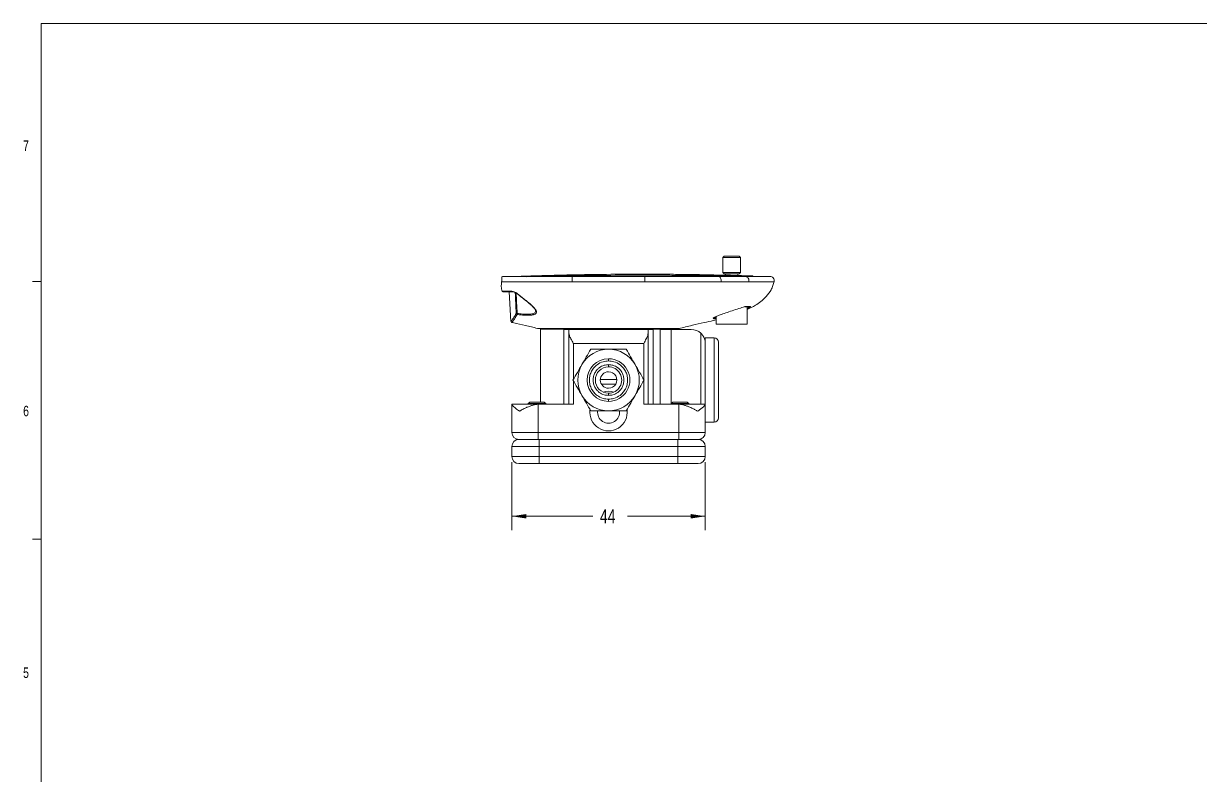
# Model space of a CAD drawing. Header units: millimetres. Extents: x 4 to 551, y 7 to 420.
# Drawn here: x 4.3 to 271.9, y 249.4 to 420.5 of the extents above; entities that cross this region are included whole.
import ezdxf

# ---------------------------------------------------------------- set-up
doc = ezdxf.new("R2010")
doc.units = ezdxf.units.MM
doc.styles.add('SLDTEXTSTYLE0', font='TXT', dxfattribs={"width": 0.75})
doc.dimstyles.new('SLDDIMSTYLE0', dxfattribs={"dimtxt": 3.175, "dimasz": 3.302, "dimexe": 0, "dimexo": 0.0625, "dimgap": 0.79375, "dimtad": 0, "dimtih": 1, "dimtoh": 1, "dimdec": 5, "dimrnd": 1e-09, "dimzin": 12, "dimdsep": 46, "dimtxsty": 'SLDTEXTSTYLE0', "dimsah": 1, "dimcen": 0.09, "dimadec": 0, "dimazin": 0, "dimtfac": 1, "dimtdec": 5, "dimtofl": 0, "dimtmove": 0, "dimatfit": 3, "dimfxl": 0, "dimfrac": 2, "dimtolj": 1, "dimtzin": 12, "dimarcsym": 0})

# ---------------------------------------------------------------- blocks, each defined once
blk = doc.blocks.new('*D7')
at = {"color": 7, "linetype": 'Continuous', "lineweight": 0}
for p, q in [((115.29, 320.7), (115.29, 305.21)), ((159.29, 320.7), (159.29, 305.21)), ((115.29, 308.39), (133.73, 308.39)), ((159.29, 308.39), (141.6, 308.39))]:
    blk.add_line(p, q, dxfattribs=at)
for points in [[(115.29, 308.39), (118.59, 307.88), (118.59, 308.89)], [(159.29, 308.39), (155.99, 308.89), (155.99, 307.88)]]:
    blk.add_solid(points, dxfattribs=at)
at = {"color": 7, "linetype": 'Continuous', "lineweight": 0, "insert": (135.32, 309.96), "char_height": 3.175, "attachment_point": 1, "style": 'SLDTEXTSTYLE0'}
blk.add_mtext('44', dxfattribs=at)

msp = doc.modelspace()

# ---------------------------------------------------------------- linework, layer by layer
at = {"color": 7, "linetype": 'Continuous', "lineweight": 0}
for p, q in [((8.277733, 420.458659), (550.777733, 420.458659)), ((8.277733, 420.458659), (8.277733, 9.958659)), ((8.277733, 361.798659), (6.277733, 361.798659)), ((8.277733, 303.158659), (6.277733, 303.158659))]:
    msp.add_line(p, q, dxfattribs=at)
at = {"color": 7, "linetype": 'Continuous', "lineweight": 15}
for p, q in [((163.588544, 367.551552), (163.288544, 367.251552)), ((163.288544, 367.251552), (163.288544, 363.851552)), ((166.693774, 367.251552), (163.288544, 367.251552)), ((163.588544, 367.551552), (166.48299, 367.551552)), ((166.48299, 367.551552), (166.988543, 367.551552)), ((167.288543, 367.251552), (166.693774, 367.251552)), ((167.288543, 367.251552), (166.988543, 367.551552)), ((167.288543, 363.851552), (167.288543, 367.251552)), ((112.998794, 362.627351), (112.913928, 361.008017)), ((112.999235, 362.635784), (112.998794, 362.627351)), ((118.592911, 362.951173), (118.600733, 362.877986)), ((163.288544, 363.851552), (163.588544, 363.551552)), ((163.288544, 363.851552), (167.288543, 363.851552)), ((166.988543, 363.551552), (163.588544, 363.551552)), ((163.888543, 363.551552), (163.888543, 363.214273)), ((166.688544, 363.140332), (166.688544, 363.551552)), ((166.988543, 363.551552), (167.288543, 363.851552)), ((174.934774, 361.74188), (174.936018, 361.743369)), ((114.717656, 359.451551), (115.070413, 352.720545)), ((168.788544, 352.051551), (168.788544, 356.051552)), ((161.788543, 353.841135), (161.788543, 352.051551)), ((121.788544, 351.115705), (121.788544, 350.951551)), ((121.788544, 351.115705), (121.788544, 334.371551)), ((121.788544, 350.951551), (137.288543, 350.951551)), ((127.147016, 333.871552), (127.147016, 350.871552)), ((128.288544, 350.871552), (127.147016, 350.871552)), ((128.288544, 350.009559), (128.288544, 350.871552)), ((128.288544, 350.871552), (146.288543, 350.871552)), ((137.288543, 350.951551), (152.788543, 350.951551)), ((146.288543, 350.871552), (146.288543, 350.009559)), ((147.430071, 350.871552), (146.288543, 350.871552)), ((147.430071, 333.871552), (147.430071, 350.871552)), ((149.010293, 333.871552), (149.010293, 350.871552)), ((151.507404, 350.871552), (149.010293, 350.871552)), ((151.507404, 333.871552), (151.507404, 350.871552)), ((156.113544, 350.871552), (151.507404, 350.871552)), ((152.788543, 350.951551), (152.788543, 351.123807)), ((152.788543, 350.871552), (152.788543, 351.123807)), ((167.747698, 352.051551), (161.788543, 352.051551)), ((168.788544, 352.051551), (167.747698, 352.051551)), ((128.288544, 333.871552), (128.288544, 350.009559)), ((146.288543, 350.009559), (146.288543, 333.871552)), ((158.288543, 333.871552), (158.288543, 350.009559)), ((161.288544, 348.971551), (159.288543, 348.971551)), ((159.288543, 348.971551), (159.288543, 347.736853)), ((162.288544, 347.971551), (162.288544, 330.771551)), ((145.288544, 347.696551), (129.288543, 347.696551)), ((159.288543, 347.696551), (159.288543, 344.678151)), ((159.288543, 344.678151), (159.288543, 334.064952)), ((138.923229, 338.453169), (135.653858, 338.453169)), ((115.288544, 333.861873), (115.288544, 333.871552)), ((121.589166, 333.871552), (115.288544, 333.871552)), ((115.288544, 327.459053), (115.288544, 333.861873)), ((119.373544, 334.371551), (119.023544, 334.021552)), ((119.023544, 334.021552), (119.023544, 333.871552)), ((123.023544, 334.021552), (119.023544, 334.021552)), ((119.373544, 334.371551), (122.673543, 334.371551)), ((121.288543, 333.861873), (121.288543, 327.459053)), ((121.589166, 333.871552), (129.288543, 333.871552)), ((123.023544, 334.021552), (122.673543, 334.371551)), ((123.023544, 333.871552), (123.023544, 334.021552)), ((145.288544, 333.871552), (152.987921, 333.871552)), ((151.903544, 334.371551), (151.553543, 334.021552)), ((151.553543, 334.021552), (151.553543, 333.871552)), ((155.553543, 334.021552), (151.553543, 334.021552)), ((151.903544, 334.371551), (155.203543, 334.371551)), ((153.288544, 333.861873), (152.987921, 333.871552)), ((159.288543, 333.871552), (152.987921, 333.871552)), ((153.288544, 327.459053), (153.288544, 333.861873)), ((155.553543, 334.021552), (155.203543, 334.371551)), ((155.553543, 333.871552), (155.553543, 334.021552)), ((159.288543, 334.064952), (159.288543, 333.973653)), ((159.288543, 333.861873), (159.288543, 327.459053)), ((159.288543, 329.771553), (161.288544, 329.771553)), ((115.288544, 327.459053), (121.288543, 327.459053)), ((121.288543, 327.459053), (153.288544, 327.459053)), ((121.288543, 327.459053), (121.288543, 325.87155)), ((153.288544, 327.459053), (159.288543, 327.459053)), ((153.288544, 327.459053), (153.288544, 325.87155)), ((115.288544, 321.971753), (115.288544, 324.271352)), ((121.538543, 324.271352), (115.288544, 324.271352)), ((116.888744, 325.87155), (116.876044, 325.87155)), ((116.888744, 325.87155), (121.538543, 325.87155)), ((121.538543, 325.87155), (153.038544, 325.87155)), ((121.538543, 325.87155), (121.538543, 324.271352)), ((121.538543, 324.271352), (121.538543, 321.971753)), ((153.038544, 324.271352), (121.538543, 324.271352)), ((153.038544, 325.87155), (153.038544, 324.271352)), ((153.038544, 325.87155), (157.688343, 325.87155)), ((153.038544, 321.971753), (153.038544, 324.271352)), ((159.288543, 324.271352), (153.038544, 324.271352)), ((157.701043, 325.87155), (157.688343, 325.87155)), ((159.288543, 324.271352), (159.288543, 321.971753)), ((115.288544, 321.971753), (121.538543, 321.971753)), ((121.538543, 321.971753), (153.038544, 321.971753)), ((121.538543, 320.371551), (121.538543, 321.971753)), ((153.038544, 321.971753), (159.288543, 321.971753)), ((153.038544, 320.371551), (153.038544, 321.971753)), ((121.538543, 320.371551), (116.888744, 320.371551)), ((153.038544, 320.371551), (121.538543, 320.371551)), ((157.688343, 320.371551), (153.038544, 320.371551))]:
    msp.add_line(p, q, dxfattribs=at)
at = {"color": 8, "linetype": 'Continuous', "lineweight": 15}
for p, q in [((118.443553, 362.941889), (118.440698, 363.000068)), ((161.288544, 329.771553), (161.288544, 348.971551)), ((129.288543, 347.696551), (129.288543, 339.515145)), ((145.288544, 339.515145), (145.288544, 347.696551)), ((129.288543, 339.227959), (129.288543, 333.871552)), ((135.416869, 339.483169), (139.160218, 339.483169)), ((145.288544, 333.871552), (145.288544, 339.227959))]:
    msp.add_line(p, q, dxfattribs=at)
at = {"color": 7, "linetype": 'Continuous', "lineweight": 15, "flags": 128}
for points in [[(129.043215, 362.951552), (129.04314, 362.926892), (129.043067, 362.854131), (129.043003, 362.736855), (129.042948, 362.580849), (129.042907, 362.393807), (129.042881, 362.184954), (129.042871, 361.96459), (129.042879, 361.743583)], [(145.534231, 361.743583), (145.534239, 361.96459), (145.53423, 362.184954), (145.534203, 362.393807), (145.534162, 362.580849), (145.534108, 362.736855), (145.534042, 362.854131), (145.533971, 362.926892), (145.533894, 362.951552)], [(162.897081, 361.741185), (162.911235, 361.962444), (162.894028, 362.183166), (162.846307, 362.392432), (162.770436, 362.579896), (162.670166, 362.736285), (162.550454, 362.853866), (162.417223, 362.926825), (162.277059, 362.951552)], [(116.538861, 359.080239), (116.508084, 359.051087), (116.487009, 359.035391), (116.477239, 359.034348), (116.476772, 359.035648)]]:
    msp.add_lwpolyline(points, dxfattribs=at)
at = {"color": 7, "linetype": 'Continuous', "lineweight": 15}
for centre, radius, start, end in [((172.818762, 363.264051), 28.009135, 179.61644481, 180.12785042), ((168.259545, 362.002529), 0.961226, 344.22348392, 80.86050628), ((170.012149, 362.789393), 0.249651, 55.56527017, 88.12307176), ((173.957926, 361.95155), 1.000002, 347.98424032, 89.9998708), ((115.234489, 359.592454), 0.144103, 188.65067805, 257.90275713), ((116.398523, 355.986038), 1.451794, 265.81616177, 274.18383823), ((116.544505, 354.558939), 0.25276, 184.72622332, 258.17371242), ((117.16708, 354.390194), 0.678948, 167.4163173, 186.65205852), ((156.113543, 347.696552), 3.175, 46.76129654, 90), ((161.288543, 347.971552), 1, 0, 90), ((137.288543, 339.371552), 7, 90, 150), ((137.288543, 339.371552), 7, 30, 90), ((137.288543, 339.371552), 7, 150, 210), ((137.288543, 339.371552), 4.85, 90.00000002, 269.99999999), ((137.288543, 339.371552), 4.85, 270, 90.00000002), ((137.288543, 339.371552), 7, 330.00000001, 30), ((137.288543, 339.371552), 3, 90.00000002, 270), ((137.288543, 339.371552), 1.875, 90.00000002, 269.99999999), ((137.288543, 339.371552), 3, 270, 90.00000001), ((137.288543, 339.371552), 1.875, 269.99999999, 90.00000002), ((137.288543, 339.371552), 7, 210, 269.99999999), ((137.288543, 332.053168), 4.75, 74.89081473, 105.10918527), ((137.288543, 339.371552), 7, 269.99999999, 330.00000001), ((161.288543, 330.771552), 1, 270, 0), ((116.876043, 327.459052), 1.5875, 180, 270), ((157.701043, 327.459052), 1.5875, 270, 0), ((116.888743, 324.271352), 1.6002, 90, 180), ((157.688343, 324.271352), 1.6002, 0, 90), ((116.888743, 321.971752), 1.6002, 180, 270), ((157.688343, 321.971752), 1.6002, 270, 0)]:
    msp.add_arc(centre, radius, start, end, dxfattribs=at)
at = {"color": 8, "linetype": 'Continuous', "lineweight": 15}
for radius, start, end in [(4.25, 173.09328708, 6.73730255), (2.5, 172.54438703, 7.38833358)]:
    msp.add_arc((137.288543, 332.053168), radius, start, end, dxfattribs=at)
at = {"color": 7, "linetype": 'Continuous', "lineweight": 15}
for points, knots in [([(113.077426, 359.570706), (112.964428, 359.914124), (112.914659, 360.276559), (112.900112, 361.001089), (112.933816, 361.368063), (112.999298, 361.741089)], [0, 0, 0, 0, 0.5, 0.5, 1, 1, 1, 1]), ([(112.999298, 361.741089), (113.011948, 361.813147), (113.022763, 361.888603), (113.033143, 362.044815), (113.03221, 362.121951), (113.018831, 362.342339), (112.999887, 362.46912), (112.996918, 362.686643), (113.011378, 362.779551), (113.103101, 362.913432), (113.181352, 362.951552), (113.289268, 362.951552)], [0, 0, 0, 0, 0.125, 0.125, 0.25, 0.25, 0.5, 0.5, 0.75, 0.75, 1, 1, 1, 1]), ([(129.042879, 361.743583), (127.605838, 361.742851), (126.185639, 361.742897), (123.386287, 361.742178), (122.005669, 361.742021), (119.964042, 361.741732), (119.287639, 361.741636), (117.962488, 361.741497), (117.311519, 361.741459), (116.032841, 361.741369), (115.404278, 361.741294), (114.179123, 361.741141), (113.581516, 361.741085), (112.999298, 361.741089)], [0, 0, 0, 0, 0.25, 0.25, 0.5, 0.5, 0.625, 0.625, 0.75, 0.75, 0.875, 0.875, 1, 1, 1, 1]), ([(113.289268, 362.951552), (113.857217, 362.951552), (114.440603, 362.951552), (115.638097, 362.951552), (116.25349, 362.951552), (117.50721, 362.951552), (118.145797, 362.951552), (119.4463, 362.951552), (120.110554, 362.951552), (122.119033, 362.951552), (123.477386, 362.951552), (126.231704, 362.951552), (127.62768, 362.951552), (129.043215, 362.951552)], [0, 0, 0, 0, 0.125, 0.125, 0.25, 0.25, 0.375, 0.375, 0.5, 0.5, 0.75, 0.75, 1, 1, 1, 1]), ([(117.065235, 362.951724), (117.119883, 362.953757), (117.230148, 362.957861), (118.03482, 362.985917), (118.440698, 363.000068)], [0, 0, 0, 0, 0.4955988367, 1, 1, 1, 1]), ([(118.440698, 363.000068), (118.446792, 363.000277), (118.45898, 363.000695), (118.504335, 363.002246), (118.542213, 363.003539), (118.557331, 363.004055)], [0, 0, 0, 0, 0.37533915812, 0.75067902368, 1, 1, 1, 1]), ([(118.557331, 363.004055), (119.045241, 363.020412), (119.776231, 363.04492), (120.168805, 363.057259), (120.29935, 363.061362)], [0, 0, 0, 0, 0.6674642625, 1, 1, 1, 1]), ([(144.809697, 363.201552), (144.47654, 363.201483), (142.810041, 363.201142), (138.476611, 363.192463), (133.141377, 363.161378), (127.817363, 363.109574), (124.537942, 363.069556), (122.023667, 363.034274), (120.822489, 363.015555), (120.219923, 363.006165)], [0, 0, 0, 0, 0.0402878871, 0.2015257854, 0.5239900014, 0.6857293024, 0.844771209, 0.9221300777, 1, 1, 1, 1]), ([(120.219923, 363.006165), (120.231776, 363.021567), (120.255851, 363.052851), (120.284956, 363.058587), (120.299731, 363.061498)], [0, 0, 0, 0, 0.492332643, 1, 1, 1, 1]), ([(120.299731, 363.061498), (121.499804, 363.098125), (123.937216, 363.172515), (127.836271, 363.267728), (133.14002, 363.371361), (138.474822, 363.433346), (142.809601, 363.450733), (144.476813, 363.451415), (144.810255, 363.451552)], [0, 0, 0, 0, 0.15346986263, 0.31170554315, 0.47365892742, 0.79756250875, 0.95951258024, 1, 1, 1, 1]), ([(120.35248, 363.063053), (120.490459, 363.067458), (120.936237, 363.081687), (121.150962, 363.088148), (121.052482, 363.085093), (121.049878, 363.085013)], [0, 0, 0, 0, 0.3038267328, 0.9815962984, 1, 1, 1, 1]), ([(145.534232, 361.743583), (144.847087, 361.743932), (144.159953, 361.740647), (142.785674, 361.737986), (142.098534, 361.736926), (140.037111, 361.734349), (137.288549, 361.732494), (134.53999, 361.734348), (132.478573, 361.736926), (131.791434, 361.737986), (130.417156, 361.740647), (129.730019, 361.743932), (129.042879, 361.743583)], [0, 0, 0, 0, 0.125, 0.125, 0.25, 0.25, 0.5, 0.75, 0.75, 0.875, 0.875, 1, 1, 1, 1]), ([(129.043215, 362.951552), (129.730327, 362.951552), (130.417438, 362.951552), (131.791661, 362.951552), (133.852995, 362.951552), (137.288553, 362.951552), (140.037001, 362.951552), (142.098336, 362.951552), (142.785448, 362.951552), (144.159671, 362.951552), (144.846781, 362.951552), (145.533894, 362.951552)], [0, 0, 0, 0, 0.125, 0.125, 0.25, 0.5, 0.75, 0.75, 0.875, 0.875, 1, 1, 1, 1]), ([(144.810256, 363.451552), (145.143673, 363.451416), (146.816087, 363.450737), (149.731205, 363.438894), (153.418179, 363.406131), (156.797007, 363.360525), (159.844025, 363.306619), (162.57429, 363.248169), (165.068768, 363.186304), (167.204962, 363.126698), (168.516727, 363.086866), (169.277432, 363.06293), (169.694866, 363.049523), (169.936341, 363.041659), (169.99597, 363.039707), (170.020326, 363.03891)], [0, 0, 0, 0, 0.0264236896, 0.1325409342, 0.2307345074, 0.3289236482, 0.4271051977, 0.5250818934, 0.62304889, 0.7211726573, 0.8193338872, 0.8682875795, 0.9172406788, 0.9661958909, 1, 1, 1, 1]), ([(145.533894, 362.951552), (147.060335, 362.951552), (148.564453, 362.951552), (150.788349, 362.951552), (151.524239, 362.951552), (152.985127, 362.951552), (153.711479, 362.951552), (155.864931, 362.951552), (157.23543, 362.951552), (159.851373, 362.951552), (161.096868, 362.951552), (162.277059, 362.951552)], [0, 0, 0, 0, 0.25, 0.25, 0.375, 0.375, 0.5, 0.5, 0.75, 0.75, 1, 1, 1, 1]), ([(162.897081, 361.741185), (162.821926, 361.741175), (162.744185, 361.741165), (162.590493, 361.741148), (162.359161, 361.741124), (162.125464, 361.741107), (161.654951, 361.741084), (161.33712, 361.741085), (160.371348, 361.741133), (159.711166, 361.741232), (157.681808, 361.741471), (156.264342, 361.741506), (154.037366, 361.741811), (153.281837, 361.74192), (151.756643, 361.742136), (150.98949, 361.742247), (148.674595, 361.742799), (147.113485, 361.742779), (145.534232, 361.743583)], [0, 0, 0, 0, 0.015625, 0.015625, 0.03125, 0.0625, 0.0625, 0.125, 0.125, 0.25, 0.25, 0.5, 0.5, 0.625, 0.625, 0.75, 0.75, 1, 1, 1, 1]), ([(157.505599, 363.346929), (157.511835, 363.346826), (157.5276, 363.346566), (157.682646, 363.344003), (157.976066, 363.339053), (158.365081, 363.332332), (158.657068, 363.327077), (158.803077, 363.324449)], [0, 0, 0, 0, 0.140500675, 0.3552361244, 0.5700781681, 0.7850160519, 1, 1, 1, 1]), ([(169.184562, 361.741185), (168.259692, 361.741335), (167.267895, 361.741185), (165.170606, 361.741185), (164.063142, 361.741337), (162.897106, 361.741185)], [0, 0, 0, 0, 0.5, 0.5, 1, 1, 1, 1]), ([(170.153319, 362.995298), (170.129442, 362.995696), (170.070976, 362.996671), (169.832682, 363.000609), (169.424725, 363.007282), (168.654454, 363.019398), (167.896752, 363.031577), (167.100398, 363.042518), (167.013702, 363.043709)], [0, 0, 0, 0, 0.1161307531, 0.2843659118, 0.4526301027, 0.6209652659, 0.9587359525, 1, 1, 1, 1]), ([(168.412224, 362.951552), (169.310428, 362.951552), (170.100493, 362.951552), (171.473068, 362.951552), (172.055494, 362.951552), (172.767451, 362.951552), (172.975297, 362.951552), (173.330899, 362.951552), (173.479189, 362.951552), (173.836123, 362.951552), (173.95737, 362.951552), (173.957927, 362.951552)], [0, 0, 0, 0, 0.25, 0.25, 0.5, 0.5, 0.625, 0.625, 0.75, 0.75, 1, 1, 1, 1]), ([(168.788544, 355.414103), (169.434422, 355.719717), (170.520718, 356.233728), (171.985892, 357.249795), (173.244098, 358.380051), (174.154791, 359.642008), (174.697076, 360.812855), (174.84772, 361.448673), (174.918245, 361.746332)], [0, 0, 0, 0, 0.2361581961, 0.3971922591, 0.5805519669, 0.7859479944, 0.8997912071, 1, 1, 1, 1]), ([(174.936017, 361.743369), (174.935285, 361.742638), (174.810183, 361.742663), (174.319027, 361.741995), (173.952817, 361.74186), (173.217407, 361.741578), (172.942303, 361.741504), (172.335846, 361.741408), (172.005503, 361.741376), (170.93409, 361.741156), (170.1136, 361.741034), (169.184562, 361.741185)], [0, 0, 0, 0, 0.25, 0.25, 0.5, 0.5, 0.625, 0.625, 0.75, 0.75, 1, 1, 1, 1]), ([(116.538861, 359.080239), (116.432272, 359.168393), (116.314343, 359.241825), (116.071216, 359.365851), (115.947598, 359.415373), (115.5715, 359.534171), (115.326989, 359.570799), (115.092025, 359.57078)], [0, 0, 0, 0, 0.25, 0.25, 0.5, 0.5, 1, 1, 1, 1]), ([(115.20606, 359.447715), (115.24695, 359.448334), (115.451144, 359.451426), (115.802987, 359.380041), (116.205172, 359.226255), (116.401957, 359.086836), (116.483047, 359.029385)], [0, 0, 0, 0, 0.1024876001, 0.511795876, 0.7988248196, 1, 1, 1, 1]), ([(116.292605, 354.538113), (116.254857, 355.333877), (116.217153, 356.12963), (116.179496, 356.925369), (116.143382, 357.68847), (116.107312, 358.451559), (116.071286, 359.214636)], [0, 0, 0, 0, 0.0023925064275, 0.0023925064275, 0.0023925064275, 0.0046868814158, 0.0046868814158, 0.0046868814158, 0.0046868814158]), ([(116.292476, 359.214636), (116.326904, 358.451557), (116.361413, 357.688468), (116.396, 356.925369), (116.432065, 356.129628), (116.468214, 355.333875), (116.504441, 354.538113)], [0, 0, 0, 0, 0.0022941793054, 0.0022941793054, 0.0022941793054, 0.0046864937421, 0.0046864937421, 0.0046864937421, 0.0046864937421]), ([(116.477319, 359.03633), (116.692494, 358.861577), (117.216175, 358.436272), (118.012791, 357.803872), (118.688503, 357.267062), (119.014516, 356.989917), (119.104124, 356.913741)], [0, 0, 0, 0, 0.2295208909, 0.5585970202, 0.8786757122, 1, 1, 1, 1]), ([(116.538861, 359.080239), (117.049742, 358.657719), (117.558136, 358.247074), (118.274246, 357.668778), (118.506232, 357.481261), (118.953909, 357.114819), (119.171449, 356.934317), (119.778049, 356.415601), (120.120416, 356.101773), (120.5169, 355.664289), (120.627458, 355.525635), (120.795863, 355.268311), (120.85502, 355.148294), (120.918413, 354.923463), (120.921954, 354.818703), (120.868452, 354.630646), (120.810904, 354.545592), (120.636268, 354.398098), (120.519771, 354.33522), (120.299533, 354.25604), (120.217943, 354.232081), (120.042087, 354.190068), (119.947796, 354.171935), (119.646113, 354.125732), (119.420062, 354.105753), (118.915494, 354.087763), (118.645924, 354.090065), (118.073676, 354.116466), (117.767515, 354.141061), (117.140834, 354.210806), (116.820308, 354.255795), (116.492702, 354.311544)], [0, 0, 0, 0, 0.125, 0.125, 0.1875, 0.1875, 0.25, 0.25, 0.375, 0.375, 0.4375, 0.4375, 0.5, 0.5, 0.5625, 0.5625, 0.625, 0.625, 0.6875, 0.6875, 0.71875, 0.71875, 0.75, 0.75, 0.8125, 0.8125, 0.875, 0.875, 0.9375, 0.9375, 1, 1, 1, 1]), ([(119.104124, 356.913741), (119.247503, 356.794284), (119.618366, 356.485298), (120.066572, 356.064851), (120.445096, 355.648508), (120.66061, 355.313889), (120.683123, 355.183788), (120.693565, 355.123444)], [0, 0, 0, 0, 0.1509896514, 0.3905478031, 0.5958954707, 0.8125658102, 1, 1, 1, 1]), ([(161.112647, 353.450532), (161.105868, 353.465911), (161.080324, 353.523864), (161.518092, 353.742209), (162.373705, 354.084871), (163.605451, 354.517873), (165.056802, 355.009267), (166.568538, 355.51505), (167.689329, 355.882876), (168.219761, 356.037763), (168.366875, 356.080721)], [0, 0, 0, 0, 0.0500283954, 0.1885175153, 0.3301473463, 0.4768314815, 0.6286195544, 0.7842935603, 0.9401746199, 1, 1, 1, 1]), ([(168.307607, 356.05886), (168.316648, 356.060348), (168.336427, 356.063603), (168.355352, 356.074113), (168.365872, 356.080146), (168.366875, 356.080721)], [0, 0, 0, 0, 0.4323738118, 0.9458971582, 1, 1, 1, 1]), ([(169.569827, 356.081565), (169.506028, 356.010138), (169.369693, 355.857501), (168.990363, 355.639251), (168.788544, 355.523133)], [0, 0, 0, 0, 0.4679594458, 1, 1, 1, 1]), ([(115.077757, 352.720929), (115.075407, 352.718852), (115.040512, 352.688009), (115.147962, 352.751623), (115.36628, 353.042295), (115.745075, 353.575143), (116.109867, 354.216724), (116.292604, 354.538113)], [0, 0, 0, 0, 0.0176253414, 0.2616946371, 0.5062380834, 0.7526580615, 1, 1, 1, 1]), ([(161.788543, 353.372845), (161.625357, 353.356396), (161.310653, 353.324676), (161.107126, 353.336678), (161.11298, 353.371774), (161.113982, 353.37778)], [0, 0, 0, 0, 0.47165428202, 0.90958627802, 1, 1, 1, 1]), ([(115.165821, 352.536835), (115.175103, 352.527949), (115.202324, 352.501888), (115.241906, 352.486186), (115.268793, 352.483606), (115.271269, 352.483368)], [0, 0, 0, 0, 0.31958854114, 0.93734343098, 1, 1, 1, 1]), ([(115.289708, 352.485556), (115.433983, 352.451365), (116.450598, 352.210443), (118.412767, 351.784132), (120.219998, 351.342486), (121.136456, 351.118525)], [0, 0, 0, 0, 0.07537448085, 0.53111704555, 1, 1, 1, 1]), ([(121.19723, 351.114995), (121.19986, 351.115013), (121.210006, 351.115082), (121.320768, 351.115536), (121.606598, 351.116149), (121.960104, 351.115553), (122.137489, 351.115254)], [0, 0, 0, 0, 0.0939969861, 0.3626296372, 0.6801757939, 1, 1, 1, 1]), ([(122.081783, 351.122869), (122.527548, 351.122028), (123.24217, 351.120679), (124.836839, 351.12051), (126.567076, 351.120471), (128.756354, 351.12086), (131.206449, 351.121788), (133.806796, 351.127979), (136.530715, 351.121561), (139.251167, 351.12429), (141.940303, 351.124737), (144.473402, 351.121281), (146.825013, 351.120645), (148.886413, 351.120518), (150.634341, 351.120652), (151.994602, 351.121129), (152.929531, 351.124954), (153.415445, 351.123244), (153.398081, 351.123187), (153.391556, 351.123166)], [0, 0, 0, 0, 0.07505983, 0.1203309454, 0.1796744734, 0.2407379762, 0.3000876364, 0.3611543163, 0.420507399, 0.4815841696, 0.5409229556, 0.6019876478, 0.6613431244, 0.7224178821, 0.7817642432, 0.8428298254, 0.902172669, 0.9632384356, 1, 1, 1, 1]), ([(153.241254, 351.070719), (154.280061, 351.322781), (156.218729, 351.79319), (158.848761, 352.376161), (160.67571, 352.802864), (161.560303, 353.02877), (161.788543, 353.087057)], [0, 0, 0, 0, 0.3587864155, 0.6695827661, 0.9147466014, 1, 1, 1, 1]), ([(128.288544, 350.009559), (128.309732, 349.854352), (128.362121, 349.470583), (128.739355, 348.682927), (129.08789, 348.054101), (129.286705, 347.699827), (129.288543, 347.696551)], [0, 0, 0, 0, 0.2280625639, 0.5639119545, 0.9959673903, 1, 1, 1, 1]), ([(145.288544, 347.696551), (145.290382, 347.699827), (145.489197, 348.054101), (145.837732, 348.682927), (146.214966, 349.470583), (146.267355, 349.854352), (146.288543, 350.009559)], [0, 0, 0, 0, 0.0040326097, 0.4360880455, 0.7719374361, 1, 1, 1, 1]), ([(158.288543, 350.009559), (158.434496, 349.854352), (158.795383, 349.470583), (159.180048, 348.682927), (159.28819, 348.054101), (159.28854, 347.699827), (159.288543, 347.696551)], [0, 0, 0, 0, 0.2280625639, 0.5639119545, 0.9959673903, 1, 1, 1, 1]), ([(131.226366, 342.871551), (131.564962, 343.458017), (132.249671, 344.643969), (132.912194, 345.791491), (133.247092, 346.371551)], [0, 0, 0, 0, 0.4945107155, 1, 1, 1, 1]), ([(133.247092, 346.371551), (133.903441, 346.371551), (135.228174, 346.371551), (136.597607, 346.371551), (137.288543, 346.371551)], [0, 0, 0, 0, 0.495457976, 1, 1, 1, 1]), ([(137.288543, 346.371551), (137.965736, 346.371551), (139.335155, 346.371551), (140.6602, 346.371551), (141.329995, 346.371551)], [0, 0, 0, 0, 0.4945107165, 1, 1, 1, 1]), ([(141.329995, 346.371551), (141.65817, 345.803136), (142.320537, 344.655883), (143.005253, 343.46992), (143.350721, 342.871551)], [0, 0, 0, 0, 0.4954580742, 1, 1, 1, 1]), ([(129.20564, 339.371552), (129.533814, 339.939967), (130.196181, 341.08722), (130.880897, 342.273183), (131.226366, 342.871551)], [0, 0, 0, 0, 0.4954580742, 1, 1, 1, 1]), ([(137.288543, 335.021551), (136.877301, 335.055745), (135.945872, 335.133192), (134.817084, 335.722051), (133.968332, 336.506973), (133.405686, 337.323272), (133.027391, 338.300363), (132.893446, 339.371552), (133.027391, 340.44274), (133.405686, 341.419832), (133.968332, 342.23613), (134.817084, 343.021052), (135.945872, 343.609912), (136.877301, 343.687357), (137.288543, 343.721551)], [0, 0, 0, 0, 0.0903184265, 0.2045631944, 0.271419895, 0.343936211, 0.4207854924, 0.5000000097, 0.5792145269, 0.6560638083, 0.7285801243, 0.7954368249, 0.9096815928, 1, 1, 1, 1]), ([(137.288543, 342.871551), (136.957658, 342.844039), (136.208233, 342.781726), (135.300013, 342.30793), (134.617109, 341.676384), (134.164405, 341.019593), (133.86003, 340.233428), (133.752259, 339.371552), (133.86003, 338.509676), (134.164405, 337.72351), (134.617109, 337.066718), (135.300013, 336.435171), (136.208233, 335.961378), (136.957658, 335.899064), (137.288543, 335.871552)], [0, 0, 0, 0, 0.0903184273, 0.2045632166, 0.2714199181, 0.3439361129, 0.4207854592, 0.4999999681, 0.5792144769, 0.6560638232, 0.7285801579, 0.7954368594, 0.9096815727, 1, 1, 1, 1]), ([(137.288543, 343.721551), (137.288543, 343.792404), (137.288543, 343.939853), (137.288543, 344.107564), (137.288543, 344.205179), (137.288543, 344.216238), (137.288543, 344.221552)], [0, 0, 0, 0, 0.2702629607, 0.5624292017, 0.7897368122, 1, 1, 1, 1]), ([(137.288543, 343.721551), (137.699786, 343.687357), (138.631215, 343.609912), (139.760003, 343.021052), (140.608755, 342.23613), (141.171401, 341.419832), (141.549696, 340.44274), (141.683641, 339.371552), (141.549696, 338.300363), (141.171401, 337.323272), (140.608755, 336.506973), (139.760003, 335.722051), (138.631215, 335.133192), (137.699786, 335.055745), (137.288543, 335.021551)], [0, 0, 0, 0, 0.0903184072, 0.2045631751, 0.2714198757, 0.3439361917, 0.4207854731, 0.4999999903, 0.5792145076, 0.656063789, 0.728580105, 0.7954368056, 0.9096815735, 1, 1, 1, 1]), ([(137.288543, 335.871552), (137.619429, 335.899064), (138.368854, 335.961378), (139.277074, 336.435171), (139.959978, 337.066718), (140.412682, 337.72351), (140.717057, 338.509676), (140.824828, 339.371552), (140.717057, 340.233428), (140.412682, 341.019593), (139.959978, 341.676384), (139.277074, 342.30793), (138.368854, 342.781726), (137.619429, 342.844039), (137.288543, 342.871551)], [0, 0, 0, 0, 0.0903184273, 0.2045631406, 0.2714198421, 0.3439361768, 0.4207855231, 0.5000000319, 0.5792145408, 0.6560638871, 0.7285800819, 0.7954367834, 0.9096815727, 1, 1, 1, 1]), ([(137.288543, 342.871551), (137.288543, 342.800699), (137.288543, 342.65325), (137.288543, 342.485538), (137.288543, 342.387926), (137.288543, 342.376866), (137.288543, 342.371552)], [0, 0, 0, 0, 0.2702610594, 0.5624296621, 0.7897364755, 1, 1, 1, 1]), ([(143.350721, 342.871551), (143.689318, 342.285086), (144.374027, 341.099134), (145.03655, 339.951612), (145.371447, 339.371552)], [0, 0, 0, 0, 0.4945107155, 1, 1, 1, 1]), ([(131.226366, 335.871552), (130.887769, 336.458018), (130.20306, 337.64397), (129.540537, 338.791492), (129.20564, 339.371552)], [0, 0, 0, 0, 0.4945107155, 1, 1, 1, 1]), ([(145.371447, 339.371552), (145.043273, 338.803136), (144.380906, 337.655884), (143.69619, 336.46992), (143.350721, 335.871552)], [0, 0, 0, 0, 0.4954580742, 1, 1, 1, 1]), ([(133.247092, 332.371552), (132.918917, 332.939967), (132.256549, 334.087219), (131.571834, 335.273183), (131.226366, 335.871552)], [0, 0, 0, 0, 0.4954576865, 1, 1, 1, 1]), ([(137.288543, 336.371551), (137.288543, 336.362737), (137.288543, 336.344394), (137.288543, 336.209144), (137.288543, 336.040943), (137.288543, 335.92653), (137.288543, 335.871552)], [0, 0, 0, 0, 0.27026037822, 0.56242878882, 0.78973661376, 1, 1, 1, 1]), ([(137.288543, 334.521552), (137.288543, 334.530366), (137.288543, 334.548709), (137.288543, 334.68396), (137.288543, 334.85216), (137.288543, 334.966573), (137.288543, 335.021551)], [0, 0, 0, 0, 0.2702605491, 0.5624305985, 0.7897364808, 1, 1, 1, 1]), ([(143.350721, 335.871552), (143.012125, 335.285086), (142.327416, 334.099135), (141.664893, 332.951613), (141.329995, 332.371552)], [0, 0, 0, 0, 0.4945107155, 1, 1, 1, 1]), ([(115.288544, 333.861873), (115.296556, 333.836835), (115.312789, 333.786104), (115.456756, 333.586938), (115.727102, 333.292834), (116.123144, 332.938659), (116.568492, 332.594243), (116.876031, 332.381759), (117.042173, 332.273775), (117.045903, 332.271351)], [0, 0, 0, 0, 0.140984735, 0.2856576163, 0.4871650426, 0.6943808964, 0.8445974181, 0.9965116624, 1, 1, 1, 1]), ([(117.045903, 332.271351), (117.049639, 332.273775), (117.116833, 332.317371), (117.316377, 332.44372), (117.665089, 332.650035), (118.119126, 332.893299), (118.526705, 333.088607), (118.903202, 333.252002), (119.239817, 333.385769), (119.586142, 333.507569), (119.987433, 333.631812), (120.446283, 333.748488), (120.912964, 333.830844), (121.195413, 333.854179), (121.288543, 333.861873)], [0, 0, 0, 0, 0.0034863266, 0.0627035522, 0.1817638745, 0.3020178825, 0.4237192473, 0.4850599321, 0.5701067392, 0.6555674833, 0.7153435129, 0.8299476864, 0.9439301716, 1, 1, 1, 1]), ([(121.589166, 333.871552), (121.560501, 333.871423), (121.460223, 333.870974), (121.360068, 333.865665), (121.288543, 333.861873)], [0, 0, 0, 0, 0.28585642874, 1, 1, 1, 1]), ([(137.288543, 332.371552), (136.611351, 332.371552), (135.241932, 332.371552), (133.916887, 332.371552), (133.247092, 332.371552)], [0, 0, 0, 0, 0.4945107164, 1, 1, 1, 1]), ([(141.329995, 332.371552), (140.673646, 332.371552), (139.348913, 332.371552), (137.97948, 332.371552), (137.288543, 332.371552)], [0, 0, 0, 0, 0.4954579759, 1, 1, 1, 1]), ([(153.288544, 333.861873), (153.523422, 333.837175), (153.877105, 333.799983), (154.337233, 333.696476), (154.663933, 333.609144), (155.086854, 333.477486), (155.540284, 333.309831), (156.027919, 333.099498), (156.40605, 332.917465), (156.730322, 332.747866), (157.006309, 332.593878), (157.270569, 332.43708), (157.442222, 332.32907), (157.527448, 332.273775), (157.531184, 332.271351)], [0, 0, 0, 0, 0.1414933633, 0.2130627277, 0.285602239, 0.3483760164, 0.4871675776, 0.5904795436, 0.6944339174, 0.7694229355, 0.8446256566, 0.9204649318, 0.9965134686, 1, 1, 1, 1]), ([(157.531184, 332.271351), (157.534914, 332.273775), (157.665108, 332.358395), (157.910673, 332.525787), (158.240324, 332.771271), (158.534331, 333.011377), (158.820737, 333.269742), (159.072915, 333.531119), (159.217956, 333.718412), (159.279775, 333.823435), (159.285611, 333.84902), (159.288543, 333.861873)], [0, 0, 0, 0, 0.0034871941, 0.121738076, 0.2407916833, 0.3624808727, 0.4851511796, 0.6555957788, 0.8298862203, 0.9145380271, 1, 1, 1, 1]), ([(159.288543, 333.871552), (159.288543, 333.871423), (159.288543, 333.870974), (159.288543, 333.865665), (159.288543, 333.861873)], [0, 0, 0, 0, 0.28585642874, 1, 1, 1, 1])]:
    msp.add_open_spline(points, degree=3, knots=knots, dxfattribs=at)
at = {"color": 8, "linetype": 'Continuous', "lineweight": 15}
for points, knots in [([(167.013702, 363.043709), (166.42227, 363.052068), (165.159844, 363.069911), (162.72417, 363.099978), (159.991147, 363.129153), (156.916752, 363.156057), (153.503815, 363.17885), (149.776783, 363.195225), (146.83246, 363.201139), (145.144301, 363.201483), (144.809698, 363.201552)], [0, 0, 0, 0, 0.12140319333, 0.25913801551, 0.39694528837, 0.53558543372, 0.67429347607, 0.81301839299, 0.96293910898, 1, 1, 1, 1]), ([(169.444165, 356.04618), (169.440787, 356.046004), (169.427072, 356.045287), (169.403691, 356.042377), (169.358638, 356.034491), (169.301711, 356.019959), (169.212465, 355.994168), (169.060025, 355.945902), (168.897633, 355.896429), (168.788544, 355.863194)], [0, 0, 0, 0, 0.00758401012, 0.03079122314, 0.06942192092, 0.18166826705, 0.31609593641, 0.54058001452, 1, 1, 1, 1]), ([(116.492703, 354.311544), (116.315468, 353.993261), (115.960228, 353.355312), (115.577268, 352.818045), (115.350115, 352.52065), (115.231761, 352.457623), (115.269384, 352.488578), (115.27207, 352.490787)], [0, 0, 0, 0, 0.2430936431, 0.4872421973, 0.7338177242, 0.9809971961, 1, 1, 1, 1]), ([(116.504441, 354.538113), (116.918026, 354.474424), (117.835981, 354.333068), (119.111191, 354.295213), (120.121739, 354.43391), (120.650958, 354.721164), (120.680506, 355.005903), (120.692874, 355.125098)], [0, 0, 0, 0, 0.1783623247, 0.3958766347, 0.6179080722, 0.840052923, 1, 1, 1, 1]), ([(161.310523, 353.59794), (161.360331, 353.583404), (161.444369, 353.558878), (161.688931, 353.585474), (161.788543, 353.596307)], [0, 0, 0, 0, 0.5926921099, 1, 1, 1, 1]), ([(121.137452, 351.122757), (121.136004, 351.122745), (121.062757, 351.122096), (121.382707, 351.12705), (121.680801, 351.123407), (122.08132, 351.12287), (122.081783, 351.122869)], [0, 0, 0, 0, 0.0098383786, 0.4975330337, 0.9994195644, 1, 1, 1, 1])]:
    msp.add_open_spline(points, degree=3, knots=knots, dxfattribs=at)
at = {"color": 7, "linetype": 'Continuous', "lineweight": 15}
for points in [[(162.277059, 362.951552), (164.558259, 362.951552), (166.603313, 362.951552), (168.412224, 362.951552)], [(113.077426, 359.570706), (113.72765, 359.570695), (114.399828, 359.570724), (115.092025, 359.57078)], [(113.216509, 359.451552), (113.152952, 359.451552), (113.101566, 359.497342), (113.077426, 359.570706)], [(115.204288, 359.451552), (114.521419, 359.451552), (113.858194, 359.451552), (113.216509, 359.451552)], [(168.278964, 356.051552), (168.310678, 356.051552), (168.340883, 356.061835), (168.366875, 356.080721)], [(169.442023, 356.051552), (169.149113, 356.051552), (168.759389, 356.051552), (168.278964, 356.051552)], [(168.366875, 356.080721), (168.866381, 356.080922), (169.269236, 356.081204), (169.569826, 356.081565)], [(169.442023, 356.051552), (169.486712, 356.051552), (169.530708, 356.062147), (169.569826, 356.081565)], [(169.444167, 356.04618), (169.488173, 356.047949), (169.53143, 356.060361), (169.569826, 356.081565)]]:
    msp.add_open_spline(points, degree=3, dxfattribs=at)

# ---------------------------------------------------------------- texts
at = {"color": 7, "linetype": 'Continuous', "lineweight": 0, "char_height": 2.38125, "attachment_point": 1, "style": 'SLDTEXTSTYLE0'}
for s, insert in [('7', (4.161999, 393.881267)), ('6', (4.164755, 333.520127)), ('5', (4.159518, 273.988534))]:
    msp.add_mtext(s, dxfattribs=dict(at, insert=insert))

# ---------------------------------------------------------------- dimensions: what is measured, and where the dimension line sits
at = {"color": 7, "linetype": 'Continuous', "lineweight": 0}
dim = msp.add_linear_dim(base=(159.288543, 308.385985), p1=(115.288543, 321.971752), p2=(159.288543, 321.971752), dimstyle='SLDDIMSTYLE0', dxfattribs=at)
dim.commit()
dim.dimension.update_dxf_attribs({"geometry": '*D7', "text_midpoint": (137.666057, 308.385985), "dimtype": 160})

doc.saveas('drawing.dxf')
